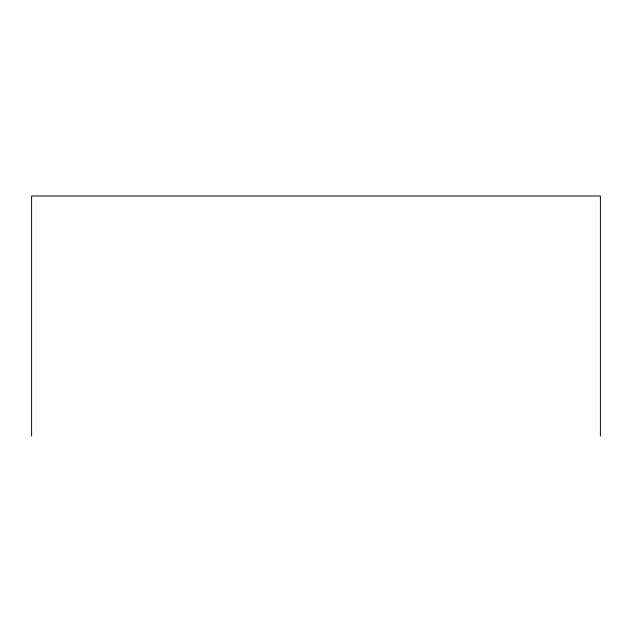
<?xml version="1.0" encoding="UTF-8"?>
<svg xmlns="http://www.w3.org/2000/svg" width="632" height="632" viewBox="0 0 632 632"><rect width="100%" height="100%" fill="white"/><g stroke="black" fill="none" stroke-linecap="round" stroke-linejoin="round"><path stroke-width="0.95" d="M600.4 436.017L600.4 195.983L31.6 195.983L31.6 436.017"/></g></svg>
